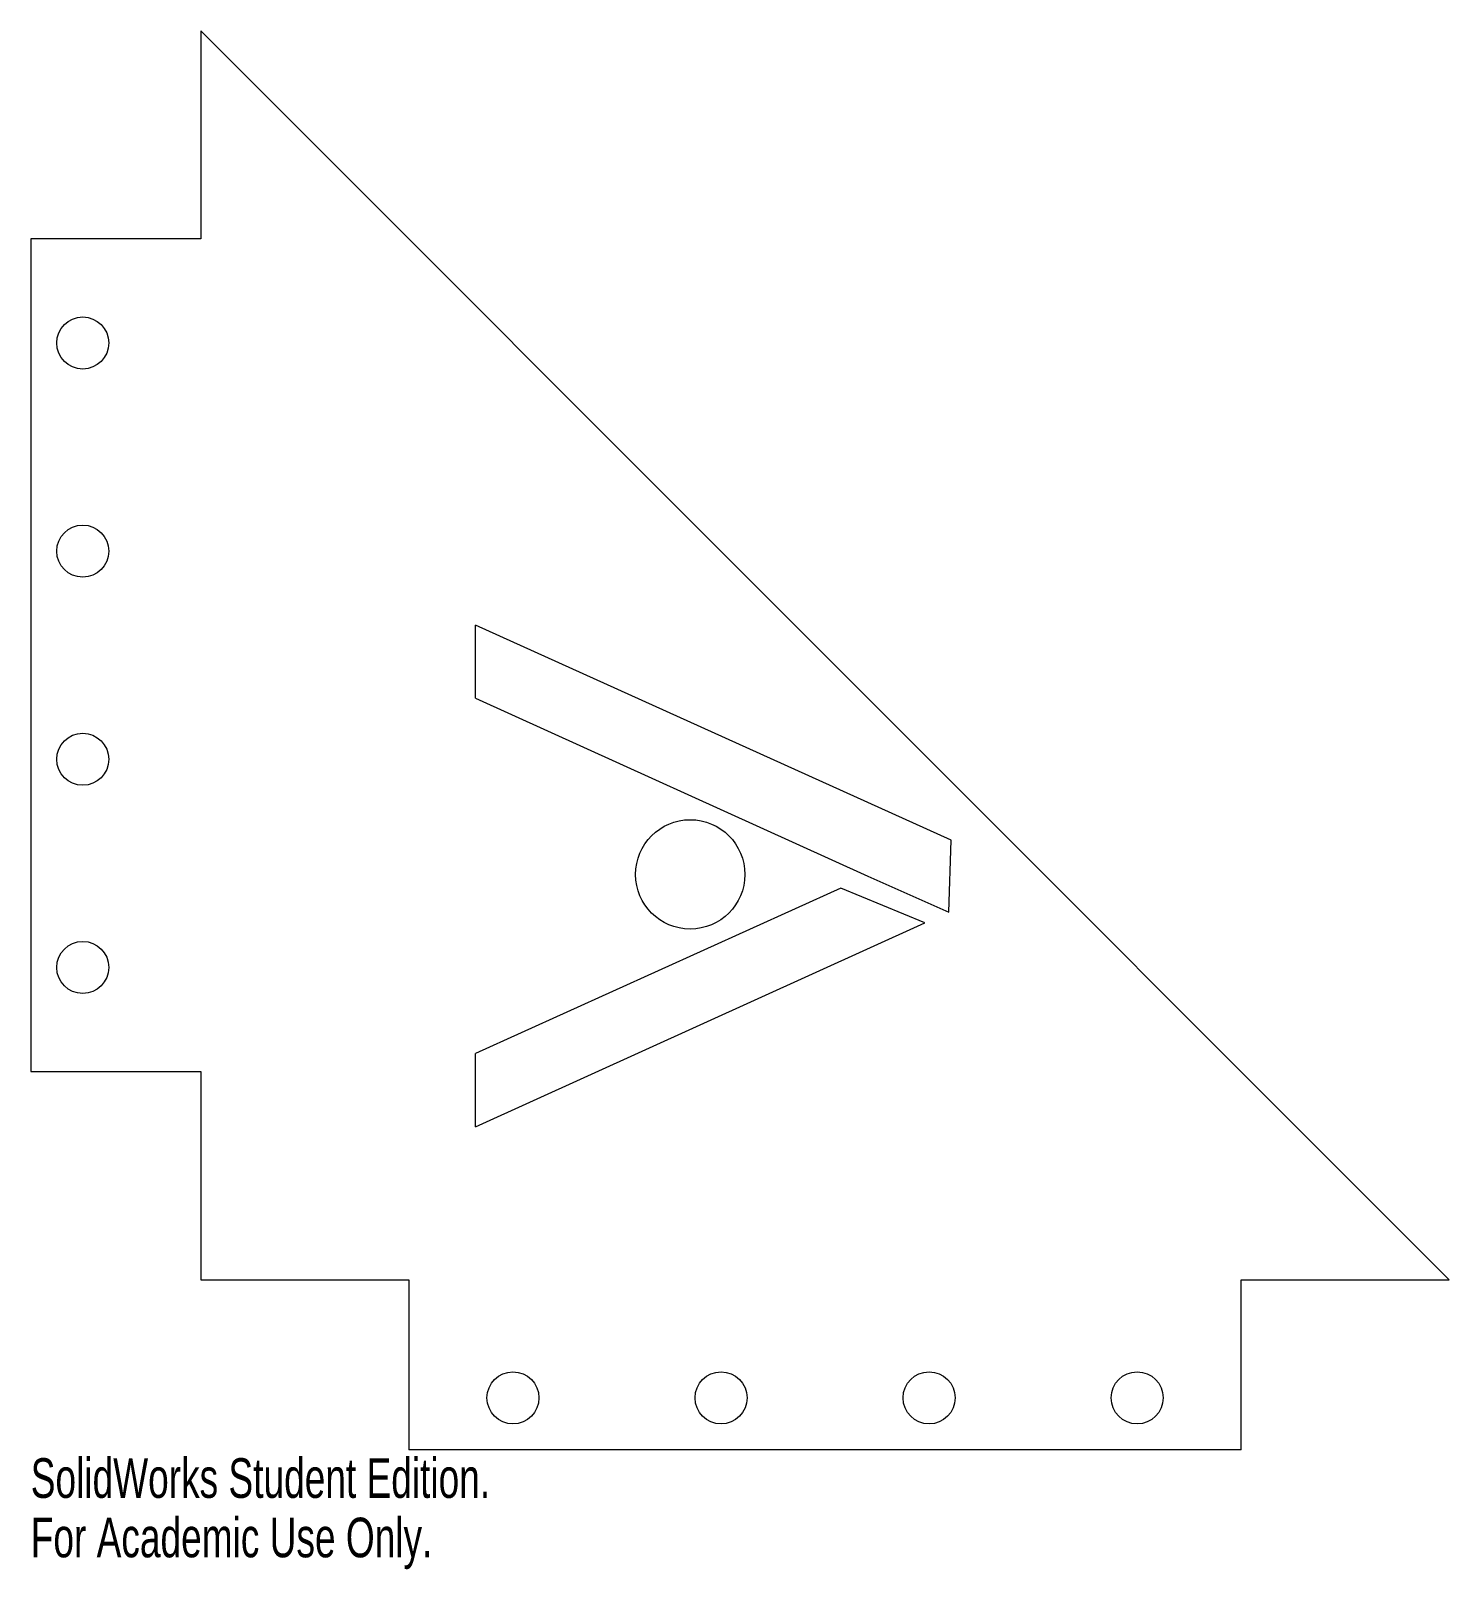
# Model space of a CAD drawing. Header units: inches. Extents: x -0.82 to 6, y -2.69 to 4.7.
import ezdxf

# ---------------------------------------------------------------- set-up
doc = ezdxf.new("R2010")
doc.units = ezdxf.units.IN
doc.header["$MEASUREMENT"] = 0
doc.styles.add('SLDTEXTSTYLE0', font='TXT', dxfattribs={"width": 0.7})

msp = doc.modelspace()

# ---------------------------------------------------------------- linework, layer by layer
at = {"color": 7, "linetype": 'Continuous', "lineweight": 15}
for p, q in [((0, 4.704), (0, 3.704)), ((6, -1.296), (0, 4.704)), ((-0.8178, 3.704), (-0.8178, -0.296)), ((0, 3.704), (-0.8178, 3.704)), ((3.6054, 0.815), (1.3202, 1.8488)), ((1.3194, 1.497), (3.2051, 0.643)), ((3.5942, 0.47), (3.6054, 0.815)), ((3.2051, 0.643), (3.5942, 0.47)), ((3.075, 0.5841), (1.32, -0.21)), ((3.4801, 0.4182), (3.075, 0.5841)), ((1.32, -0.5618), (3.4801, 0.4182)), ((-0.8178, -0.296), (0, -0.296)), ((0, -0.296), (0, -1.296)), ((0, -1.296), (1, -1.296)), ((1, -1.296), (1, -2.1138)), ((5, -1.296), (6, -1.296)), ((5, -2.1138), (5, -1.296)), ((5, -2.1138), (1, -2.1138))]:
    msp.add_line(p, q, dxfattribs=at)
for centre, radius in [((-0.5678, 3.204), 0.125), ((-0.5678, 2.204), 0.125), ((-0.5678, 1.204), 0.125), ((2.352, 0.651), 0.2628), ((-0.5678, 0.204), 0.125), ((1.5, -1.8638), 0.125), ((2.5, -1.8638), 0.125), ((3.5, -1.8638), 0.125), ((4.5, -1.8638), 0.125)]:
    msp.add_circle(centre, radius, dxfattribs=at)
for points in [[(1.3194, 1.497), (1.3202, 1.6141), (1.319, 1.7315), (1.3202, 1.8488)], [(1.32, -0.5618), (1.3196, -0.4447), (1.3194, -0.3274), (1.32, -0.21)]]:
    msp.add_open_spline(points, degree=3, dxfattribs=at)

# ---------------------------------------------------------------- texts
at = {"color": 7, "linetype": 'Continuous', "char_height": 0.1903, "attachment_point": 1, "style": 'SLDTEXTSTYLE0'}
for s, insert in [('SolidWorks Student Edition.', (-0.8178, -2.1539)), ('For Academic Use Only.', (-0.8178, -2.4394))]:
    msp.add_mtext(s, dxfattribs=dict(at, insert=insert))

doc.saveas('drawing.dxf')
